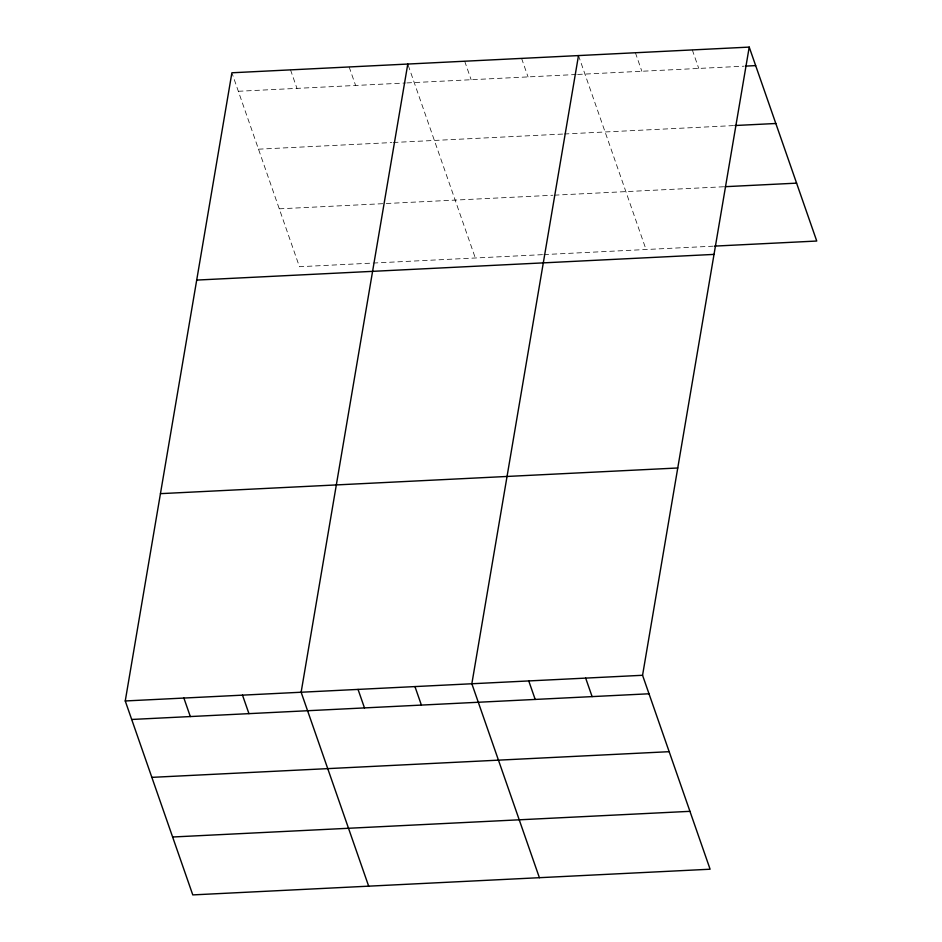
<?xml version="1.0" encoding="UTF-8"?>
<svg xmlns="http://www.w3.org/2000/svg" width="942" height="942" viewBox="0 0 942 942"><rect width="100%" height="100%" fill="white"/><g stroke="black" fill="none" stroke-linecap="round" stroke-linejoin="round"><path stroke-width="0.71" stroke-dasharray="4.71 3.53" d="M238.338 91.28L405.437 82.99M406.897 82.92L576.186 74.512M577.646 74.442L743.992 66.187M258.497 149.177L391.884 142.56M393.344 142.489L562.786 134.07M564.246 133.999L733.5 125.604M279.268 208.83L552.919 195.241M554.379 195.171L723.633 186.763M542.439 254.658L299.438 266.716L232.356 74.1M543.899 254.587L713.153 246.18M692.311 49.926L698.752 68.425M635.403 52.752L641.843 71.251M578.494 55.578L646.035 249.512M521.597 58.404L528.038 76.903M464.689 61.218L471.13 79.729M408.239 65.375L475.321 257.99M349.152 66.964L355.605 85.463M290.525 69.873L296.965 88.371"/><path stroke-width="1.41" d="M749.22 47.1L642.562 675.284L710.103 869.219L192.78 894.9L125.251 700.966L231.897 72.781L749.22 47.1L816.749 241.034L714.613 246.109M407.78 64.044L301.134 692.229L368.675 886.175M578.494 55.578L471.848 683.751L539.389 877.697M745.44 66.117L755.661 65.61M734.96 125.521L775.819 123.496M725.093 186.693L796.591 183.148M196.701 280.08L714.024 254.399M160.446 493.655L677.757 467.986M125.251 700.966L642.562 675.284M131.692 719.464L649.014 693.783M151.85 777.362L669.173 751.681M172.621 837.002L689.944 811.333M585.665 678.11L592.106 696.609M528.756 680.936L535.197 699.435M414.951 686.577L421.392 705.087M358.042 689.403L364.483 707.913M242.506 695.137L248.947 713.647M183.878 698.046L190.319 716.556"/></g></svg>
